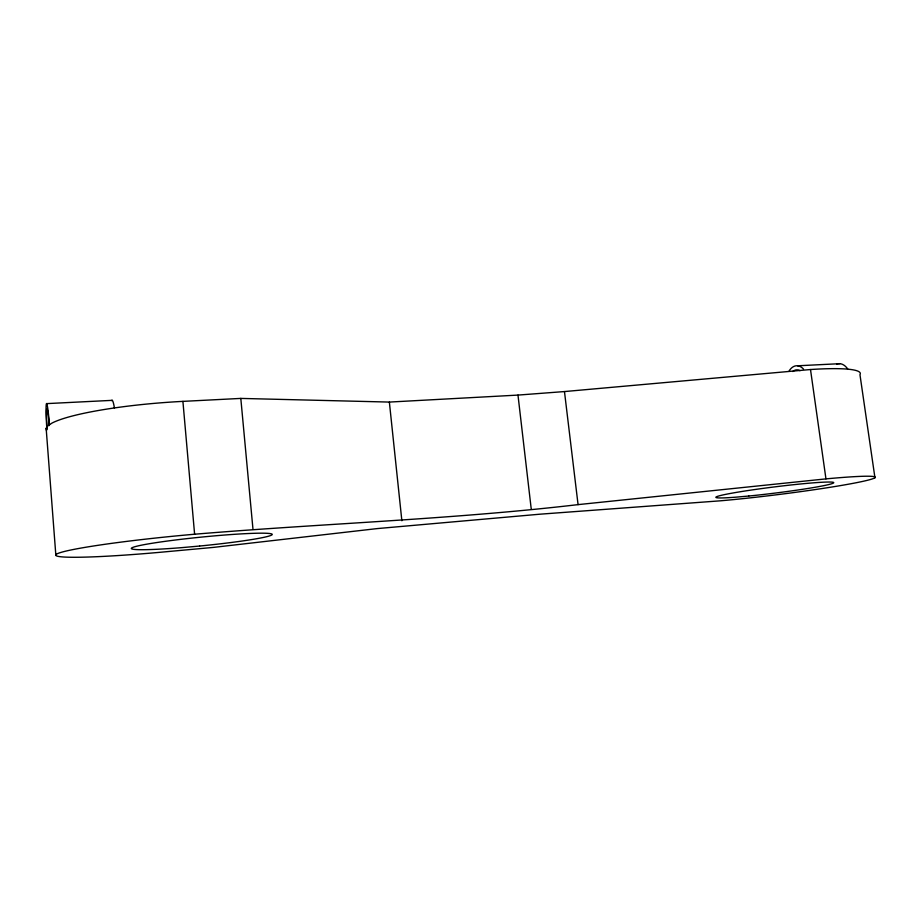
<?xml version="1.0" encoding="UTF-8"?>
<svg xmlns="http://www.w3.org/2000/svg" width="921" height="921" viewBox="0 0 921 921"><rect width="100%" height="100%" fill="white"/><g stroke="black" fill="none" stroke-linecap="round" stroke-linejoin="round"><path stroke-width="1.38" d="M55.813 554.799A119.822 7.368 -5.6 0 1 194.607 534.226C322.362 523.519 450.634 519.525 578.066 504.627L825.953 478.885A99.031 5.181 -7.1 0 1 860.053 481.959A99.031 5.181 -7.1 0 1 720.648 500.794L539.66 514.217L377.069 528.608L213.327 547.408L163.305 552.001A120.317 7.403 -5.6 0 1 55.813 554.799L46.154 428.323L47.904 425.813L51.829 423.176A118.59 17.626 -4.4 0 1 182.911 401.372L240.807 398.413L389.364 402.074L517.982 395.086L564.469 391.563L810.503 369.528A98.179 12.41 -8 0 1 859.961 374.674L874.95 477.803M797.598 365.787L839.94 363.68M46.718 403.617L112.281 400.347M46.154 428.323L46.568 430.671M810.503 369.528L825.953 478.885M564.469 391.563L578.066 504.627M517.982 395.086L531.256 509.221M389.364 402.074L401.867 520.756M240.807 398.413L252.964 529.103M182.911 401.372L194.607 534.226M46.844 428.795A25.328 1.451 86.1 0 1 46.476 403.594A25.328 1.451 86.1 0 1 49.446 424.777M836.752 364.06A20.066 12.272 87.6 0 1 847.85 369.194M792.785 371.508A16.279 9.475 87.4 0 1 800.004 370.679M789.193 370.818A20.343 11.846 87.4 0 1 803.549 369.148M47.155 429.324A20.262 1.163 86.1 0 1 46.81 408.659A20.262 1.163 86.1 0 1 49.204 425.594M111.637 400.647A24.879 2.567 86.2 0 1 114.423 407.98M199.615 546.038L182.266 547.592A70.894 4.363 -5.7 0 1 148.753 543.827A70.894 4.363 -5.7 0 1 266.468 533.271A70.894 4.363 -5.7 0 1 199.615 546.038M748.796 496.028L736.466 497.121A59.37 3.097 -7.1 0 1 750.707 490.133A59.37 3.097 -7.1 0 1 833.735 482.708A59.37 3.097 -7.1 0 1 748.796 496.028"/></g></svg>
